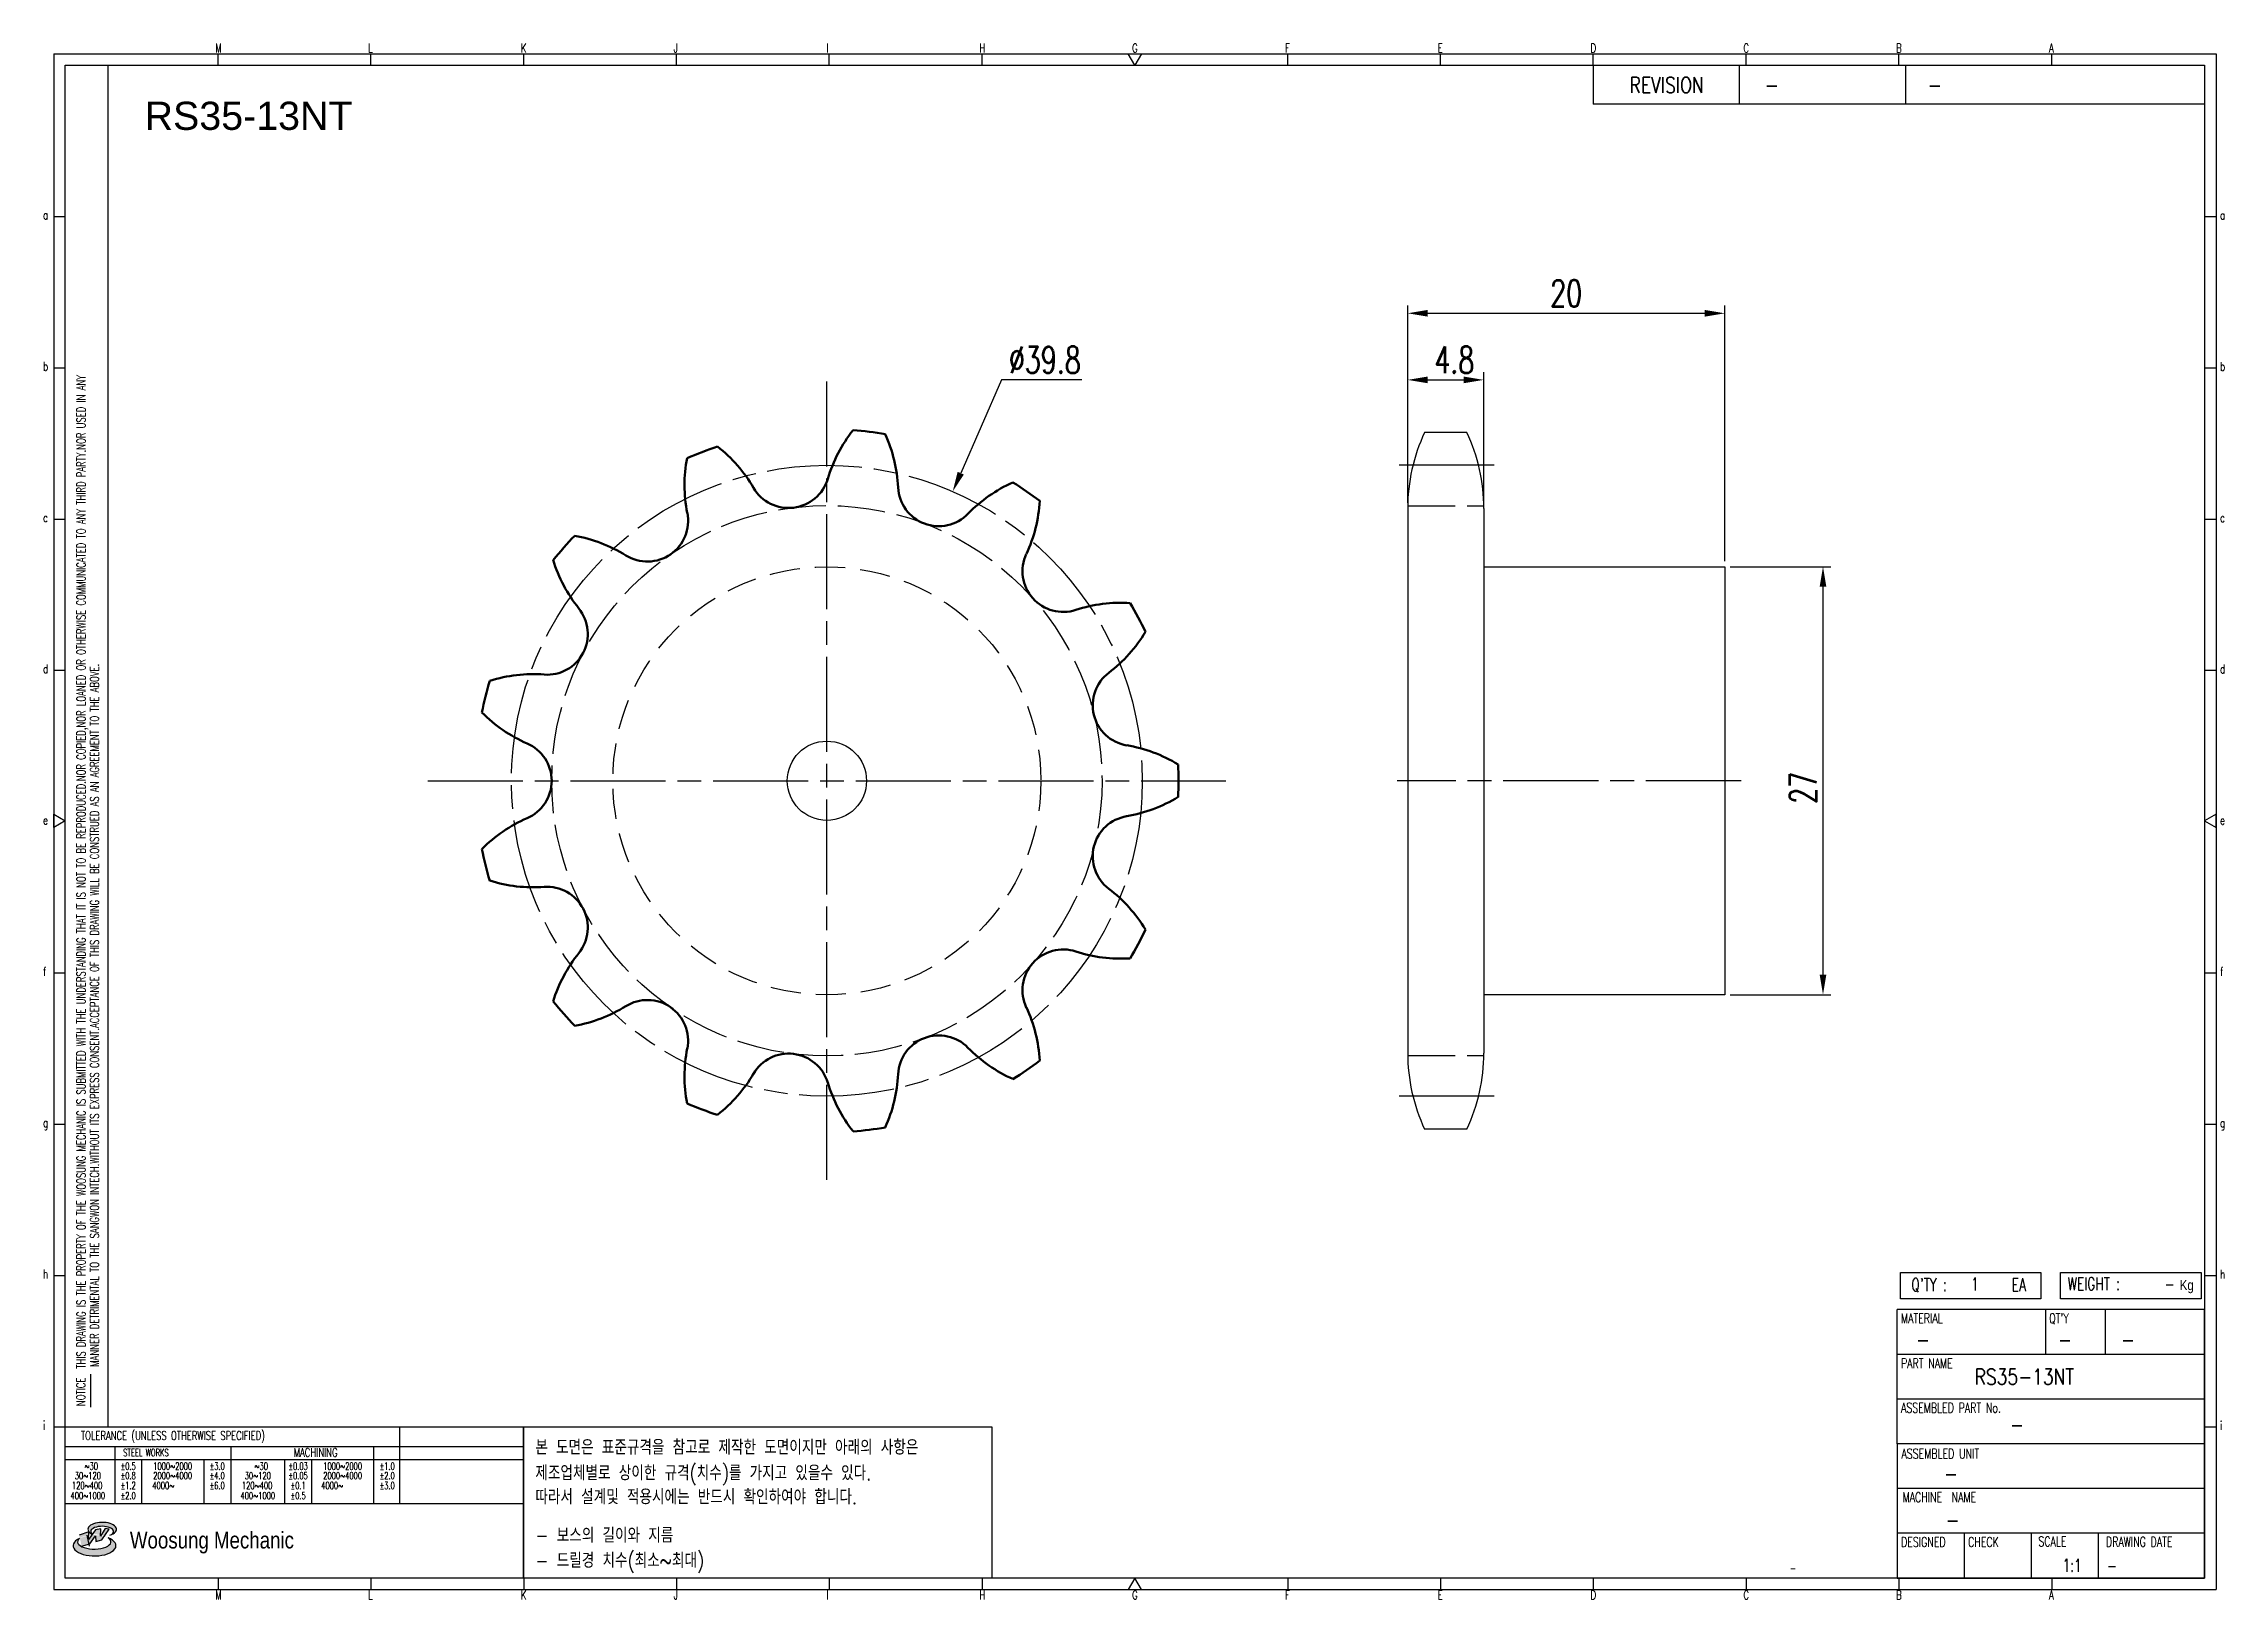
# Model space of a CAD drawing. Header units: millimetres. Extents: x -44811 to -44673, y 1097 to 1195.
import ezdxf
from ezdxf.enums import TextEntityAlignment as Align

# ---------------------------------------------------------------- set-up
doc = ezdxf.new("R2010")
doc.units = ezdxf.units.MM
for name, pattern in [('AM_ISO02W050', [7.5, 6, -1.5]), ('AM_ISO02W050x2', [3.75, 3, -0.75]), ('AM_ISO08W050', [18, 12, -1.5, 3, -1.5]), ('AM_ISO08W050x2', [9, 6, -0.75, 1.5, -0.75]), ('HIDDEN', [9.525, 6.35, -3.175])]:
    doc.linetypes.add(name, pattern=pattern)
for name, color, linetype, lineweight in [('AM_0N', 7, 'Continuous', 50), ('AM_3N', 6, 'AM_ISO02W050', 25), ('AM_7', 4, 'AM_ISO08W050', 25), ('AM_7N', 4, 'AM_ISO08W050', 25)]:
    doc.layers.add(name, color=color, linetype=linetype, lineweight=lineweight)
for name, color, linetype in [('HL', 2, 'HIDDEN'), ('S-DIM', 7, 'Continuous'), ('TITLE', 7, 'Continuous'), ('도면레이아웃', 7, 'Continuous')]:
    doc.layers.add(name, color=color, linetype=linetype)
doc.styles.add('HAN', font='ROMANS.shx', dxfattribs={"width": 0.7, "bigfont": 'whgtxt.shx'})
doc.styles.add('HKD_ST2', font='romans.shx', dxfattribs={"width": 0.7, "height": 4, "bigfont": '@extfont2.shx'})
doc.styles.add('HSG', font='SIMPLEX.shx', dxfattribs={"width": 0.7, "bigfont": 'HSG.shx'})
doc.styles.add('ROMANS', font='romans.shx', dxfattribs={"width": 0.7, "bigfont": 'whgtxt.shx'})
doc.styles.add('SLDTEXTSTYLE4', font='arial.ttf', dxfattribs={"width": 0.8})
doc.styles.get("Standard").update_dxf_attribs({"font": 'arial.ttf'})
doc.dimstyles.new('APP2.5', dxfattribs={"dimscale": 0.7, "dimtxt": 2.4, "dimasz": 1.8, "dimexe": 0.7, "dimexo": 0.5, "dimgap": 0.6, "dimtad": 1, "dimtoh": 1, "dimdec": 1, "dimrnd": 0.01, "dimzin": 9, "dimdsep": 46, "dimtxsty": 'HSG', "dimcen": 0, "dimclrd": 1, "dimclre": 1, "dimclrt": 256, "dimazin": 2, "dimtp": 1, "dimtm": 1, "dimtfac": 0.5, "dimtdec": 1, "dimtofl": 0, "dimtmove": 0, "dimatfit": 3, "dimfxl": 0, "dimtvp": 1, "dimtolj": 2, "dimlwd": -1, "dimlwe": -1, "dimarcsym": 0})

# ---------------------------------------------------------------- blocks, each defined once
blk = doc.blocks.new('SUYWSHJH')
at = {"layer": '도면레이아웃'}
h = blk.add_hatch(color=10, dxfattribs=at)
h.paths.add_polyline_path([(1.544, 35.177), (1.554, 34.966), (1.779, 35.034), (2.054, 35.422), (1.908, 35.446), (1.728, 35.167), (1.741, 35.439), (1.547, 35.405), (1.292, 35.041), (1.295, 35.33), (0.943, 35.208), (1.03, 34.8), (1.336, 34.885)])
edge = h.paths.add_edge_path()
edge.add_ellipse((1.795, 35.421), major_axis=(-0.53, 0), ratio=0.487785, start_angle=122.36065, end_angle=403.39574)
edge.add_line((1.411, 35.244), (1.419, 35.261))
edge.add_ellipse((1.798, 35.344), major_axis=(-0.423, 0), ratio=0.444396, start_angle=131.58977, end_angle=386.19408, ccw=False)
edge = h.paths.add_edge_path()
edge.add_ellipse((1.512, 34.815), major_axis=(-0.793, 0), ratio=0.480113, start_angle=314.67633, end_angle=590.85213)
edge.add_ellipse((1.501, 34.958), major_axis=(-0.62, 0), ratio=0.43311, start_angle=331.7024, end_angle=574.42495, ccw=False)
for p, q in [((0, 90.118), (80.15, 90.118)), ((0, 90.118), (0, 33.191)), ((6.089, 89.693), (6.089, 90.118)), ((11.753, 89.693), (11.753, 90.118)), ((17.418, 89.693), (17.418, 90.118)), ((23.082, 89.693), (23.082, 90.118)), ((28.746, 89.693), (28.746, 90.118)), ((34.411, 89.693), (34.411, 90.118)), ((45.739, 89.693), (45.739, 90.118)), ((51.404, 89.693), (51.404, 90.118)), ((57.068, 89.693), (57.068, 90.118)), ((62.732, 89.693), (62.732, 90.118)), ((68.397, 89.693), (68.397, 90.118)), ((74.061, 89.693), (74.061, 90.118)), ((80.15, 90.118), (80.15, 33.191)), ((0, 84.085), (0.425, 84.085)), ((79.725, 84.085), (80.15, 84.085)), ((0, 78.478), (0.425, 78.478)), ((79.725, 78.478), (80.15, 78.478)), ((0, 72.87), (0.425, 72.87)), ((79.725, 72.87), (80.15, 72.87)), ((0, 67.262), (0.425, 67.262)), ((79.725, 67.262), (80.15, 67.262)), ((0, 56.047), (0.425, 56.047)), ((79.725, 56.047), (80.15, 56.047)), ((0, 50.439), (0.425, 50.439)), ((79.725, 50.439), (80.15, 50.439)), ((0, 44.832), (0.425, 44.832)), ((79.725, 44.832), (80.15, 44.832)), ((1.377, 39.947), (1.377, 41.174)), ((0, 39.224), (0.425, 39.224)), ((79.725, 39.224), (80.15, 39.224)), ((0, 33.191), (80.15, 33.191)), ((6.089, 33.616), (6.089, 33.191)), ((11.753, 33.616), (11.753, 33.191)), ((17.418, 33.616), (17.418, 33.191)), ((23.082, 33.616), (23.082, 33.191)), ((28.746, 33.616), (28.746, 33.191)), ((34.411, 33.616), (34.411, 33.191)), ((45.739, 33.616), (45.739, 33.191)), ((51.404, 33.616), (51.404, 33.191)), ((57.068, 33.616), (57.068, 33.191)), ((62.732, 33.616), (62.732, 33.191)), ((68.397, 33.616), (68.397, 33.191)), ((74.061, 33.616), (74.061, 33.191))]:
    blk.add_line(p, q)
at = {"color": 2}
for p, q in [((2.017, 39.224), (2.017, 89.693)), ((0.425, 39.224), (17.418, 39.224)), ((12.816, 39.224), (12.816, 36.382)), ((17.418, 33.616), (17.418, 39.224)), ((0.425, 38.487), (17.418, 38.487)), ((0.425, 38.012), (17.418, 38.012)), ((2.257, 38.487), (2.257, 36.382)), ((3.257, 38.012), (3.257, 36.382)), ((5.557, 38.012), (5.557, 36.382)), ((6.557, 38.5), (6.557, 36.382)), ((8.557, 38.012), (8.557, 36.382)), ((9.557, 38.026), (9.557, 36.382)), ((11.857, 38.487), (11.857, 36.382)), ((0.425, 36.382), (17.418, 36.382))]:
    blk.add_line(p, q, dxfattribs=at)
at = {"color": 6, "ltscale": 0.5}
for p, q in [((57.068, 89.693), (57.068, 88.246)), ((62.47, 89.693), (62.47, 88.246)), ((68.635, 89.693), (68.635, 88.246)), ((79.725, 88.246), (57.068, 88.246)), ((68.336, 38.59), (68.336, 43.563)), ((79.725, 43.563), (68.336, 43.563)), ((73.827, 43.563), (73.827, 41.905)), ((76.037, 43.563), (76.037, 41.905)), ((79.725, 38.59), (79.725, 43.563)), ((79.725, 41.905), (68.336, 41.905)), ((79.725, 40.248), (68.336, 40.248)), ((68.336, 38.59), (68.336, 33.616)), ((79.725, 38.59), (68.336, 38.59)), ((79.725, 33.616), (79.725, 38.59)), ((79.725, 36.932), (68.336, 36.932)), ((79.725, 35.274), (68.336, 35.274)), ((70.822, 33.616), (70.822, 35.274)), ((73.309, 33.616), (73.309, 35.274)), ((75.796, 33.616), (75.796, 35.274)), ((68.336, 33.616), (79.725, 33.616))]:
    blk.add_line(p, q, dxfattribs=at)
for points in [[(40.075, 89.693), (39.83, 90.118), (40.32, 90.118)], [(0.425, 89.693), (79.725, 89.693), (79.725, 33.616), (0.425, 33.616)], [(0.425, 61.679), (0, 61.433), (0, 61.924)], [(79.725, 61.679), (80.15, 61.433), (80.15, 61.924)], [(40.075, 33.616), (39.83, 33.191), (40.32, 33.191)]]:
    blk.add_lwpolyline(points, close=True)
at = {"layer": 'TITLE', "color": 20}
for p, q in [((68.449, 43.961), (68.449, 44.936)), ((68.449, 44.936), (73.654, 44.936)), ((73.654, 44.936), (73.654, 43.961)), ((74.39, 43.961), (74.39, 44.936)), ((74.39, 44.936), (79.595, 44.936)), ((79.595, 44.936), (79.595, 43.961)), ((73.654, 43.961), (68.449, 43.961)), ((79.595, 43.961), (74.39, 43.961))]:
    blk.add_line(p, q, dxfattribs=at)
at = {"layer": '도면레이아웃'}
for p, q in [((1.295, 35.33), (0.943, 35.208)), ((1.03, 34.8), (1.336, 34.885)), ((1.224, 35.208), (1.311, 34.8)), ((1.224, 35.208), (1.224, 35.208)), ((1.547, 35.405), (1.292, 35.041)), ((1.292, 35.041), (1.295, 35.33)), ((1.336, 34.885), (1.544, 35.177)), ((1.419, 35.261), (1.411, 35.244)), ((1.544, 35.177), (1.554, 34.966)), ((1.741, 35.439), (1.547, 35.405)), ((1.554, 34.966), (1.779, 35.034)), ((1.908, 35.446), (1.728, 35.167)), ((1.728, 35.167), (1.741, 35.439)), ((1.779, 35.034), (2.054, 35.422)), ((2.054, 35.422), (1.908, 35.446))]:
    blk.add_line(p, q, dxfattribs=at)
for centre, major_axis, ratio, start_param, end_param in [((1.795, 35.421), (-0.53, 0), 0.487785, 2.135596, 7.040584), ((1.512, 34.815), (-0.793, 0), 0.480113, 5.492138, 10.312315), ((1.501, 34.958), (-0.62, 0), 0.43311, 5.789299, 10.025607), ((1.798, 35.344), (-0.423, 0), 0.444396, 2.296675, 6.740358)]:
    blk.add_ellipse(centre, major_axis=major_axis, ratio=ratio, start_param=start_param, end_param=end_param, dxfattribs=at)
at = {"color": 4, "style": 'HKD_ST2', "width": 0.7}
for s, p in [('M', (5.988, 90.164)), ('L', (11.652, 90.164)), ('K', (17.316, 90.164)), ('J', (22.981, 90.164)), ('I', (28.645, 90.164)), ('H', (34.309, 90.164)), ('G', (39.974, 90.164)), ('F', (45.638, 90.164)), ('E', (51.302, 90.164)), ('D', (56.967, 90.164)), ('C', (62.631, 90.164)), ('B', (68.295, 90.164)), ('A', (73.96, 90.164)), ('a', (-0.395, 83.976)), ('a', (80.305, 83.97)), ('b', (-0.395, 78.368)), ('b', (80.305, 78.362)), ('c', (-0.395, 72.76)), ('c', (80.305, 72.754)), ('d', (-0.395, 67.153)), ('d', (80.305, 67.147)), ('e', (-0.395, 61.545)), ('e', (80.305, 61.539)), ('f', (-0.395, 55.937)), ('f', (80.305, 55.931)), ('g', (-0.395, 50.33)), ('g', (80.305, 50.324)), ('h', (-0.395, 44.722)), ('h', (80.305, 44.716)), ('i', (-0.395, 39.114)), ('i', (80.305, 39.108)), ('M', (5.988, 32.824)), ('L', (11.652, 32.824)), ('K', (17.316, 32.824)), ('J', (22.981, 32.824)), ('I', (28.645, 32.824)), ('H', (34.309, 32.824)), ('G', (39.974, 32.824)), ('F', (45.638, 32.824)), ('E', (51.302, 32.824)), ('D', (56.967, 32.824)), ('C', (62.631, 32.824)), ('B', (68.295, 32.824)), ('A', (73.96, 32.824))]:
    blk.add_text(s, height=0.326, dxfattribs=at).set_placement(p)
for s, height, style, width, p in [('REVISION', 0.5806, 'HAN', 0.8, (58.415, 88.664)), ('-', 0.581, 'HAN', 0.8, (63.426, 88.664)), ('-', 0.581, 'HAN', 0.8, (69.468, 88.664)), ("Q'TY : ", 0.4746, 'HKD_ST2', 0.7, (68.857, 44.253)), ('1', 0.475, 'HKD_ST2', 0.7, (71.071, 44.275)), ('EA', 0.4746, 'HKD_ST2', 0.7, (72.578, 44.253)), ('WEIGHT : ', 0.4746, 'HKD_ST2', 0.7, (74.65, 44.286)), ('-', 0.581, 'HAN', 0.8, (69.029, 42.157)), ('-', 0.581, 'HAN', 0.8, (74.289, 42.157)), ('-', 0.581, 'HAN', 0.8, (76.623, 42.157)), ('-', 0.581, 'HAN', 0.8, (72.515, 39.013)), ('-', 0.581, 'HAN', 0.8, (70.067, 37.189)), ('-', 0.581, 'HAN', 0.8, (70.126, 35.48)), ('1:1', 0.4746, 'HKD_ST2', 0.7, (74.458, 33.848)), ('-', 0.475, 'HKD_ST2', 0.7, (76.112, 33.837))]:
    blk.add_text(s, height=height, dxfattribs=dict(style=style, width=width)).set_placement(p)
at = {"color": 2, "style": 'HKD_ST2', "width": 0.7}
for s, p in [(' THIS DRAWING IS THE PROPERTY OF THE WOOSUNG MECHANIC IS SUBMITTED WITH THE UNDERSTANDING THAT IT IS NOT TO BE REPRODUCED.NOR COPIED,NOR LOANED OR OTHERWISE COMMUNICATED TO ANY THIRD PARTY.NOR USED IN ANY', (1.173, 41.217)), ('MANNER DETRIMENTAL TO THE SANGWON INTECH.WITHOUT ITS EXPRESS CONSENT.ACCEPTANCE OF THIS DRAWING WILL BE CONSTRUED AS AN AGREEMENT TO THE ABOVE.', (1.672, 41.447))]:
    blk.add_text(s, height=0.326266, rotation=90, dxfattribs=at).set_placement(p)
at = {"style": 'HKD_ST2', "width": 0.7}
blk.add_text('-', height=0.475, dxfattribs=at).set_placement((78.613, 44.286), align=Align.RIGHT)
at = {"color": 4, "style": 'HKD_ST2', "width": 0.7}
for s, height, p in [('MATERIAL', 0.3651, (68.474, 43.425)), ("QT'Y", 0.3651, (73.965, 43.425)), ('PART NAME', 0.3651, (68.474, 41.756)), ('ASSEMBLED PART No.', 0.36511, (68.474, 40.109)), ('ASSEMBLED UNIT', 0.36511, (68.49, 38.408)), ('MACHINE  NAME', 0.36511, (68.532, 36.794)), ('DESIGNED', 0.3651, (68.474, 35.136)), ('CHECK', 0.3651, (70.961, 35.136)), ('SCALE', 0.3651, (73.566, 35.153)), ('DRAWING DATE', 0.36511, (76.071, 35.141))]:
    blk.add_text(s, height=height, dxfattribs=at).set_placement(p, align=Align.TOP_LEFT)
at = {"style": 'HKD_ST2', "width": 0.7}
blk.add_text('NOTICE', height=0.3263, rotation=90, dxfattribs=at).set_placement((1.163, 39.988))
for s, height, style, width, p in [('TOLERANCE (UNLESS OTHERWISE SPECIFIED)', 0.32627, 'HKD_ST2', 0.7, (4.417, 38.896)), ('-', 0.326, 'ROMANS', 0.65, (64.469, 33.975))]:
    blk.add_text(s, height=height, dxfattribs=dict(style=style, width=width)).set_placement(p, align=Align.MIDDLE_CENTER)
at = {"color": 4, "style": 'HKD_ST2', "width": 0.7}
for s, height, p in [('STEEL WORKS', 0.26101, (3.416, 38.268)), ('MACHINING', 0.3263, (9.707, 38.27)), ('%%P0.5', 0.261, (2.757, 37.762)), ('%%P0.8', 0.261, (2.757, 37.411)), ('%%P3.0', 0.261, (6.057, 37.762)), ('%%P4.0', 0.261, (6.057, 37.411)), ('%%P0.03', 0.261, (9.057, 37.762)), ('%%P0.05', 0.261, (9.057, 37.411)), ('%%P1.0', 0.261, (12.357, 37.762)), ('%%P2.0', 0.261, (12.357, 37.411)), ('%%P1.2', 0.261, (2.757, 37.045)), ('%%P2.0', 0.261, (2.757, 36.67)), ('%%P6.0', 0.261, (6.057, 37.045)), ('%%P0.1', 0.261, (9.057, 37.045)), ('%%P0.5', 0.261, (9.057, 36.67)), ('%%P3.0', 0.261, (12.357, 37.045))]:
    blk.add_text(s, height=height, dxfattribs=at).set_placement(p, align=Align.MIDDLE)
for s, height, p in [('30%%126120', 0.261, (1.263, 37.411)), ('%%12630', 0.261, (1.389, 37.762)), ('2000%%1264000', 0.26101, (4.407, 37.411)), ('1000%%1262000', 0.26101, (4.407, 37.762)), ('30%%126120', 0.261, (7.563, 37.411)), ('%%12630', 0.261, (7.689, 37.762)), ('2000%%1264000', 0.26101, (10.707, 37.411)), ('1000%%1262000', 0.26101, (10.707, 37.762)), ('400%%1261000', 0.26101, (1.263, 36.67)), ('120%%126400', 0.26101, (1.237, 37.045)), ('4000%%126', 0.261, (4.061, 37.045)), ('400%%1261000', 0.26101, (7.563, 36.67)), ('120%%126400', 0.26101, (7.537, 37.045)), ('4000%%126', 0.261, (10.321, 37.045))]:
    blk.add_text(s, height=height, dxfattribs=at).set_placement(p, align=Align.MIDDLE_CENTER)
at = {"color": 1, "style": 'SLDTEXTSTYLE4', "width": 0.8}
blk.add_text('Woosung Mechanic', height=0.61957, dxfattribs=at).set_placement((2.822, 34.711))
at = {"layer": 'TITLE', "width": 0.8}
blk.add_text('Kg', height=0.3789, dxfattribs=at).set_placement((78.807, 44.286))
blk = doc.blocks.new('*D58')
at = {"layer": 'Defpoints', "color": 0, "transparency": 16777216}
for p in [(-44704.61, 1162.07), (-44704.61, 1135.07), (-44698.41, 1135.07)]:
    blk.add_point(p, dxfattribs=at)
at = {"layer": 'S-DIM', "color": 1, "transparency": 16777216}
for p, q in [((-44704.26, 1162.07), (-44697.92, 1162.07)), ((-44698.41, 1160.81), (-44698.41, 1136.33)), ((-44704.26, 1135.07), (-44697.92, 1135.07))]:
    blk.add_line(p, q, dxfattribs=at)
for points in [[(-44698.62, 1160.81), (-44698.2, 1160.81), (-44698.41, 1162.07)], [(-44698.62, 1136.33), (-44698.2, 1136.33), (-44698.41, 1135.07)]]:
    blk.add_solid(points, dxfattribs=at)
at = {"layer": 'S-DIM', "transparency": 16777216, "insert": (-44699.67, 1148.13), "char_height": 1.68, "attachment_point": 5, "rotation": 90, "style": 'HSG'}
blk.add_mtext('\\A2;27', dxfattribs=at)
blk = doc.blocks.new('*D60')
at = {"layer": 'Defpoints', "color": 0, "transparency": 16777216}
for p in [(-44719.81, 1173.86), (-44724.61, 1165.75), (-44719.81, 1165.75)]:
    blk.add_point(p, dxfattribs=at)
at = {"layer": 'S-DIM', "color": 1, "transparency": 16777216}
for p, q in [((-44724.61, 1166.1), (-44724.61, 1174.35)), ((-44723.35, 1173.86), (-44721.07, 1173.86)), ((-44719.81, 1166.1), (-44719.81, 1174.35))]:
    blk.add_line(p, q, dxfattribs=at)
for points in [[(-44723.35, 1174.07), (-44723.35, 1173.65), (-44724.61, 1173.86)], [(-44721.07, 1174.07), (-44721.07, 1173.65), (-44719.81, 1173.86)]]:
    blk.add_solid(points, dxfattribs=at)
at = {"layer": 'S-DIM', "transparency": 16777216, "insert": (-44721.67, 1175.12), "char_height": 1.68, "attachment_point": 5, "style": 'HSG'}
blk.add_mtext('\\A2;4.8', dxfattribs=at)
blk = doc.blocks.new('*D61')
at = {"layer": 'Defpoints', "color": 0, "transparency": 16777216}
for p in [(-44704.61, 1178.06), (-44724.61, 1165.75), (-44704.61, 1162.07)]:
    blk.add_point(p, dxfattribs=at)
at = {"layer": 'S-DIM', "color": 1, "transparency": 16777216}
for p, q in [((-44724.61, 1166.1), (-44724.61, 1178.55)), ((-44723.35, 1178.06), (-44705.87, 1178.06)), ((-44704.61, 1162.42), (-44704.61, 1178.55))]:
    blk.add_line(p, q, dxfattribs=at)
for points in [[(-44723.35, 1178.27), (-44723.35, 1177.85), (-44724.61, 1178.06)], [(-44705.87, 1178.27), (-44705.87, 1177.85), (-44704.61, 1178.06)]]:
    blk.add_solid(points, dxfattribs=at)
at = {"layer": 'S-DIM', "transparency": 16777216, "insert": (-44714.61, 1179.32), "char_height": 1.68, "attachment_point": 5, "style": 'HSG'}
blk.add_mtext('\\A2;20', dxfattribs=at)
blk = doc.blocks.new('*D62')
at = {"layer": 'Defpoints', "color": 0, "transparency": 16777216}
for p in [(-44753.31, 1166.82), (-44769.2, 1130.33)]:
    blk.add_point(p, dxfattribs=at)
at = {"layer": 'S-DIM', "color": 1, "transparency": 16777216}
for p, q in [((-44750.24, 1173.86), (-44752.8, 1167.97)), ((-44745.17, 1173.86), (-44750.24, 1173.86))]:
    blk.add_line(p, q, dxfattribs=at)
blk.add_solid([(-44753, 1168.06), (-44752.61, 1167.89), (-44753.31, 1166.82)], dxfattribs=at)
at = {"layer": 'S-DIM', "transparency": 16777216, "insert": (-44747.5, 1175.12), "char_height": 1.68, "attachment_point": 5, "style": 'HSG'}
blk.add_mtext('\\A2;∅39.8', dxfattribs=at)

msp = doc.modelspace()

# ---------------------------------------------------------------- linework, layer by layer
for p, q in [((-44720.88, 1170.55), (-44723.54, 1170.55)), ((-44724.61, 1165.75), (-44724.61, 1131.39)), ((-44719.81, 1165.75), (-44719.81, 1131.39)), ((-44720.88, 1126.59), (-44723.54, 1126.59))]:
    msp.add_line(p, q)
msp.add_lwpolyline([(-44719.81, 1162.07), (-44704.61, 1162.07), (-44704.61, 1135.07), (-44719.81, 1135.07)])
at = {"color": 4}
msp.add_lwpolyline([(-44780.38, 1107.82), (-44750.84, 1107.82), (-44750.84, 1098.28), (-44780.38, 1098.28)], close=True, dxfattribs=at)
msp.add_circle((-44761.25, 1148.57), 2.5)
for centre, start, end in [((-44713.31, 1165.75), 154.8633, 180), ((-44731.11, 1165.75), 0, 25.1367), ((-44713.31, 1131.39), 180, 205.1367), ((-44731.11, 1131.39), 334.8633, 0)]:
    msp.add_arc(centre, 11.3, start, end)
at = {"layer": 'AM_0N'}
for centre, radius, start, end in [((-44761.25, 1148.57), 22.18, 108.1125, 113.426), ((-44773.76, 1162.43), 9.14, 30.3846, 52.1747), ((-44752.43, 1165.02), 9.14, 141.6714, 163.4615), ((-44761.25, 1148.57), 22.18, 80.4201, 85.7337), ((-44765.89, 1166.65), 9.14, 2.6923, 24.4824), ((-44761.09, 1167.24), 9.14, 169.3637, 191.1538), ((-44763.66, 1168.35), 2.57, 210.3846, 343.4615), ((-44754.19, 1167.2), 2.57, 182.6923, 315.7692), ((-44745.8, 1159.04), 9.14, 113.9791, 135.7692), ((-44761.25, 1148.57), 22.18, 52.7278, 58.0414), ((-44772.57, 1164.97), 2.57, 238.0769, 11.1538), ((-44756.95, 1166.74), 9.14, 335, 356.7901), ((-44761.25, 1148.57), 22.18, 135.8048, 141.1183), ((-44778.77, 1155.03), 9.14, 58.0769, 79.867), ((-44769.78, 1165.18), 9.14, 197.056, 218.8462), ((-44746.34, 1161.79), 2.57, 155, 288.0769), ((-44742.71, 1150.66), 9.14, 86.2868, 108.0769), ((-44761.25, 1148.57), 22.18, 25.0355, 30.3491), ((-44778.9, 1157.83), 2.57, 265.7692, 38.8462), ((-44749, 1162.66), 9.14, 307.3077, 329.0978), ((-44761.25, 1148.57), 22.18, 163.4971, 168.8106), ((-44779.76, 1146.16), 9.14, 85.7692, 107.5593), ((-44741.91, 1153.34), 2.57, 127.3077, 260.3846), ((-44776.52, 1159.31), 9.14, 224.7484, 246.5385), ((-44781.18, 1148.57), 2.57, 293.4615, 66.5385), ((-44743.86, 1141.8), 9.14, 58.5945, 80.3846), ((-44761.25, 1148.57), 22.18, 357.3432, 2.6568), ((-44743.86, 1155.35), 9.14, 279.6154, 301.4055), ((-44776.52, 1137.83), 9.14, 113.4615, 135.2516), ((-44741.91, 1143.8), 2.57, 99.6154, 232.6923), ((-44761.25, 1148.57), 22.18, 191.1894, 196.5029), ((-44779.76, 1150.99), 9.14, 252.4407, 274.2308), ((-44778.9, 1139.31), 2.57, 321.1538, 94.2308), ((-44749, 1134.49), 9.14, 30.9022, 52.6923), ((-44761.25, 1148.57), 22.18, 329.6509, 334.9645), ((-44746.34, 1135.36), 2.57, 71.9231, 205), ((-44742.71, 1146.49), 9.14, 251.9231, 273.7132), ((-44769.78, 1131.97), 9.14, 141.1538, 162.944), ((-44761.25, 1148.57), 22.18, 218.8817, 224.1952), ((-44778.77, 1142.11), 9.14, 280.133, 301.9231), ((-44772.57, 1132.17), 2.57, 348.8462, 121.9231), ((-44756.95, 1130.41), 9.14, 3.2099, 25), ((-44754.19, 1129.94), 2.57, 44.2308, 177.3077), ((-44761.09, 1129.91), 9.14, 168.8462, 190.6363), ((-44763.66, 1128.79), 2.57, 16.5385, 149.6154), ((-44745.8, 1138.11), 9.14, 224.2308, 246.0209), ((-44761.25, 1148.57), 22.18, 301.9586, 307.2722), ((-44773.76, 1134.72), 9.14, 307.8253, 329.6154), ((-44752.43, 1132.13), 9.14, 196.5385, 218.3286), ((-44765.89, 1130.49), 9.14, 335.5176, 357.3077), ((-44761.25, 1148.57), 22.18, 246.574, 251.8875), ((-44761.25, 1148.57), 22.18, 274.2663, 279.5799)]:
    msp.add_arc(centre, radius, start, end, dxfattribs=at)
at = {"layer": 'AM_3N', "linetype": 'AM_ISO02W050x2'}
for p, q in [((-44724.61, 1165.91), (-44719.81, 1165.91)), ((-44724.61, 1131.24), (-44719.81, 1131.24))]:
    msp.add_line(p, q, dxfattribs=at)
msp.add_circle((-44761.25, 1148.57), 17.36, dxfattribs=at)
at = {"layer": 'AM_7', "linetype": 'AM_ISO08W050x2'}
for p, q in [((-44719.15, 1168.47), (-44725.27, 1168.47)), ((-44703.58, 1148.57), (-44725.27, 1148.57)), ((-44719.15, 1128.67), (-44725.27, 1128.67))]:
    msp.add_line(p, q, dxfattribs=at)
msp.add_circle((-44761.25, 1148.57), 19.9, dxfattribs=at)
at = {"layer": 'AM_7N', "linetype": 'AM_ISO08W050x2'}
for p, q in [((-44761.25, 1123.39), (-44761.25, 1173.75)), ((-44786.43, 1148.57), (-44736.08, 1148.57))]:
    msp.add_line(p, q, dxfattribs=at)
at = {"layer": 'HL', "ltscale": 0.3}
msp.add_circle((-44761.25, 1148.57), 13.5, dxfattribs=at)

# ---------------------------------------------------------------- block references
at = {"xscale": 1.701850295553408, "yscale": 1.701850295553408, "zscale": 1.701850295553408}
msp.add_blockref('SUYWSHJH', (-44810.02, 1041.07), dxfattribs=at)

# ---------------------------------------------------------------- texts
at = {"color": 2}
msp.add_text('RS35-13NT', height=1.778, dxfattribs=at).set_placement((-44804.29, 1189.63))
at = {"style": 'HAN', "width": 0.8}
msp.add_text('RS35-13NT', height=0.988, dxfattribs=at).set_placement((-44688.84, 1110.48))
at = {"color": 4, "style": 'HAN', "width": 0.8}
for s, p in [('본 도면은 표준규격을 참고로 제작한 도면이지만 아래의 사항은', (-44779.64, 1106.06)), ('제조업체별로 상이한 규격(치수)를 가지고 있을수 있다.', (-44779.64, 1104.44)), ('따라서 설계및 적용시에는 반드시 확인하여야 합니다.', (-44779.64, 1102.93)), ('- 보스의 길이와 지름', (-44779.64, 1100.51)), ('- 드릴경 치수(최소~최대)', (-44779.64, 1098.92))]:
    msp.add_text(s, height=0.9349, dxfattribs=at).set_placement(p)

# ---------------------------------------------------------------- dimensions: what is measured, and where the dimension line sits
at = {"layer": 'S-DIM'}
dim = msp.add_linear_dim(base=(-44704.61, 1178.06), p1=(-44724.61, 1165.75), p2=(-44704.61, 1162.07), dimstyle='APP2.5', dxfattribs=at)
dim.commit()
dim.dimension.update_dxf_attribs({"geometry": '*D61', "text_midpoint": (-44714.61, 1179.32)})
dim = msp.add_diameter_dim_2p(p1=(-44769.2, 1130.33), p2=(-44753.31, 1166.82), dimstyle='APP2.5', dxfattribs=at)
dim.commit()
dim.dimension.update_dxf_attribs({"geometry": '*D62', "text_midpoint": (-44747.5, 1173.86), "dimtype": 163})
dim = msp.add_linear_dim(base=(-44719.81, 1173.86), p1=(-44724.61, 1165.75), p2=(-44719.81, 1165.75), dimstyle='APP2.5', dxfattribs=at)
dim.commit()
dim.dimension.update_dxf_attribs({"geometry": '*D60', "text_midpoint": (-44721.67, 1173.86), "dimtype": 160})
dim = msp.add_linear_dim(base=(-44698.41, 1135.07), p1=(-44704.61, 1162.07), p2=(-44704.61, 1135.07), angle=90, dimstyle='APP2.5', dxfattribs=at)
dim.commit()
dim.dimension.update_dxf_attribs({"geometry": '*D58', "text_midpoint": (-44698.41, 1148.13), "dimtype": 160})

doc.saveas('drawing.dxf')
